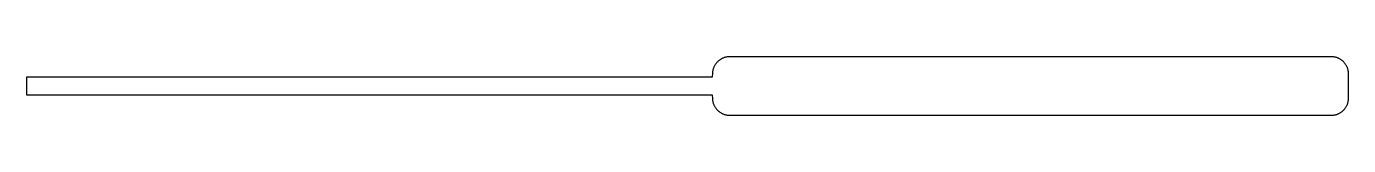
# Model space of a CAD drawing. Header units: millimetres. Extents: x -3 to 329, y -60 to -45.
import ezdxf

# ---------------------------------------------------------------- set-up
doc = ezdxf.new("R2010")
doc.units = ezdxf.units.MM
doc.layers.add('Layer 01', color=12, linetype='Continuous', true_color=0xc80000)

msp = doc.modelspace()

# ---------------------------------------------------------------- linework, layer by layer
at = {"layer": 'Layer 01'}
for p, q in [((170.33, -46.39), (170.24, -46.51)), ((170.43, -46.28), (170.33, -46.39)), ((170.53, -46.17), (170.43, -46.28)), ((170.64, -46.06), (170.53, -46.17)), ((170.75, -45.96), (170.64, -46.06)), ((170.86, -45.86), (170.75, -45.96)), ((170.97, -45.77), (170.86, -45.86)), ((171.09, -45.68), (170.97, -45.77)), ((171.22, -45.59), (171.09, -45.68)), ((171.34, -45.51), (171.22, -45.59)), ((171.47, -45.43), (171.34, -45.51)), ((171.6, -45.36), (171.47, -45.43)), ((171.73, -45.29), (171.6, -45.36)), ((171.87, -45.23), (171.73, -45.29)), ((172, -45.17), (171.87, -45.23)), ((172.14, -45.12), (172, -45.17)), ((172.28, -45.07), (172.14, -45.12)), ((172.43, -45.02), (172.28, -45.07)), ((172.57, -44.98), (172.43, -45.02)), ((172.72, -44.95), (172.57, -44.98)), ((172.86, -44.92), (172.72, -44.95)), ((173.01, -44.89), (172.86, -44.92)), ((173.16, -44.87), (173.01, -44.89)), ((173.31, -44.86), (173.16, -44.87)), ((173.45, -44.85), (173.31, -44.86)), ((173.6, -44.84), (173.45, -44.85)), ((173.75, -44.84), (173.6, -44.84)), ((324.68, -44.84), (173.75, -44.84)), ((324.83, -44.84), (324.68, -44.84)), ((324.98, -44.85), (324.83, -44.84)), ((325.13, -44.86), (324.98, -44.85)), ((325.28, -44.87), (325.13, -44.86)), ((325.43, -44.89), (325.28, -44.87)), ((325.58, -44.92), (325.43, -44.89)), ((325.73, -44.95), (325.58, -44.92)), ((325.88, -44.98), (325.73, -44.95)), ((326.02, -45.02), (325.88, -44.98)), ((326.16, -45.07), (326.02, -45.02)), ((326.31, -45.12), (326.16, -45.07)), ((326.45, -45.18), (326.31, -45.12)), ((326.58, -45.24), (326.45, -45.18)), ((326.72, -45.3), (326.58, -45.24)), ((326.85, -45.37), (326.72, -45.3)), ((326.99, -45.44), (326.85, -45.37)), ((327.11, -45.52), (326.99, -45.44)), ((327.24, -45.61), (327.11, -45.52)), ((327.36, -45.69), (327.24, -45.61)), ((327.48, -45.78), (327.36, -45.69)), ((327.6, -45.88), (327.48, -45.78)), ((327.71, -45.98), (327.6, -45.88)), ((327.82, -46.08), (327.71, -45.98)), ((327.93, -46.19), (327.82, -46.08)), ((328.03, -46.3), (327.93, -46.19)), ((328.13, -46.42), (328.03, -46.3)), ((328.22, -46.53), (328.13, -46.42)), ((169.31, -48.99), (169.27, -49.94)), ((169.32, -48.84), (169.31, -48.99)), ((169.34, -48.69), (169.32, -48.84)), ((169.36, -48.54), (169.34, -48.69)), ((169.38, -48.4), (169.36, -48.54)), ((169.41, -48.25), (169.38, -48.4)), ((169.45, -48.1), (169.41, -48.25)), ((169.49, -47.96), (169.45, -48.1)), ((169.53, -47.82), (169.49, -47.96)), ((169.58, -47.68), (169.53, -47.82)), ((169.64, -47.54), (169.58, -47.68)), ((169.7, -47.4), (169.64, -47.54)), ((169.76, -47.26), (169.7, -47.4)), ((169.83, -47.13), (169.76, -47.26)), ((169.9, -47), (169.83, -47.13)), ((169.98, -46.87), (169.9, -47)), ((170.06, -46.75), (169.98, -46.87)), ((170.15, -46.63), (170.06, -46.75)), ((170.24, -46.51), (170.15, -46.63)), ((328.31, -46.65), (328.22, -46.53)), ((328.4, -46.78), (328.31, -46.65)), ((328.48, -46.9), (328.4, -46.78)), ((328.55, -47.03), (328.48, -46.9)), ((328.63, -47.17), (328.55, -47.03)), ((328.69, -47.3), (328.63, -47.17)), ((328.76, -47.44), (328.69, -47.3)), ((328.82, -47.58), (328.76, -47.44)), ((328.87, -47.72), (328.82, -47.58)), ((328.92, -47.86), (328.87, -47.72)), ((328.96, -48), (328.92, -47.86)), ((329, -48.15), (328.96, -48)), ((329.03, -48.3), (329, -48.15)), ((329.06, -48.44), (329.03, -48.3)), ((329.09, -48.59), (329.06, -48.44)), ((329.1, -48.74), (329.09, -48.59)), ((329.12, -48.89), (329.1, -48.74)), ((329.12, -49.04), (329.12, -48.89)), ((329.13, -49.19), (329.12, -49.04)), ((329.13, -55.19), (329.13, -49.19)), ((169.27, -49.94), (-3.03, -49.94)), ((-3.03, -49.94), (-3.03, -54.44)), ((-3.03, -54.44), (169.27, -54.44)), ((169.27, -54.44), (169.31, -55.39)), ((169.31, -55.39), (169.32, -55.54)), ((169.32, -55.54), (169.34, -55.69)), ((169.34, -55.69), (169.36, -55.84)), ((169.36, -55.84), (169.38, -55.99)), ((169.38, -55.99), (169.41, -56.13)), ((169.41, -56.13), (169.45, -56.28)), ((169.45, -56.28), (169.49, -56.42)), ((169.49, -56.42), (169.53, -56.57)), ((328.92, -56.53), (328.96, -56.38)), ((328.96, -56.38), (329, -56.24)), ((329, -56.24), (329.03, -56.09)), ((329.03, -56.09), (329.06, -55.94)), ((329.06, -55.94), (329.09, -55.79)), ((329.09, -55.79), (329.1, -55.64)), ((329.1, -55.64), (329.12, -55.49)), ((329.12, -55.34), (329.13, -55.19)), ((329.12, -55.49), (329.12, -55.34)), ((169.53, -56.57), (169.58, -56.71)), ((169.58, -56.71), (169.64, -56.85)), ((169.64, -56.85), (169.7, -56.98)), ((169.7, -56.98), (169.76, -57.12)), ((169.76, -57.12), (169.83, -57.25)), ((169.83, -57.25), (169.9, -57.38)), ((169.9, -57.38), (169.98, -57.51)), ((169.98, -57.51), (170.06, -57.63)), ((170.06, -57.63), (170.15, -57.76)), ((170.15, -57.76), (170.24, -57.88)), ((170.24, -57.88), (170.33, -57.99)), ((170.33, -57.99), (170.43, -58.1)), ((170.43, -58.1), (170.53, -58.21)), ((170.53, -58.21), (170.64, -58.32)), ((170.64, -58.32), (170.74, -58.42)), ((170.74, -58.42), (170.86, -58.52)), ((170.86, -58.52), (170.97, -58.61)), ((170.97, -58.61), (171.09, -58.7)), ((171.09, -58.7), (171.21, -58.79)), ((171.21, -58.79), (171.34, -58.87)), ((171.34, -58.87), (171.47, -58.95)), ((171.47, -58.95), (171.6, -59.02)), ((171.6, -59.02), (171.73, -59.09)), ((171.73, -59.09), (171.87, -59.16)), ((171.87, -59.16), (172, -59.21)), ((172, -59.21), (172.14, -59.27)), ((172.14, -59.27), (172.28, -59.32)), ((172.28, -59.32), (172.43, -59.36)), ((172.43, -59.36), (172.57, -59.4)), ((172.57, -59.4), (172.71, -59.44)), ((172.71, -59.44), (172.86, -59.47)), ((172.86, -59.47), (173.01, -59.49)), ((173.01, -59.49), (173.16, -59.51)), ((173.16, -59.51), (173.31, -59.53)), ((173.31, -59.53), (173.45, -59.54)), ((173.45, -59.54), (173.6, -59.54)), ((173.6, -59.54), (173.75, -59.54)), ((173.75, -59.54), (324.68, -59.54)), ((324.68, -59.54), (324.83, -59.54)), ((324.83, -59.54), (324.98, -59.54)), ((324.98, -59.54), (325.13, -59.53)), ((325.13, -59.53), (325.28, -59.51)), ((325.28, -59.51), (325.43, -59.49)), ((325.43, -59.49), (325.58, -59.47)), ((325.58, -59.47), (325.73, -59.44)), ((325.73, -59.44), (325.88, -59.4)), ((325.88, -59.4), (326.02, -59.36)), ((326.02, -59.36), (326.16, -59.32)), ((326.16, -59.32), (326.31, -59.27)), ((326.31, -59.27), (326.45, -59.21)), ((326.45, -59.21), (326.58, -59.15)), ((326.58, -59.15), (326.72, -59.08)), ((326.72, -59.08), (326.85, -59.01)), ((326.85, -59.01), (326.99, -58.94)), ((326.99, -58.94), (327.11, -58.86)), ((327.11, -58.86), (327.24, -58.78)), ((327.24, -58.78), (327.36, -58.69)), ((327.36, -58.69), (327.48, -58.6)), ((327.48, -58.6), (327.6, -58.5)), ((327.6, -58.5), (327.71, -58.41)), ((327.71, -58.41), (327.82, -58.3)), ((327.82, -58.3), (327.93, -58.19)), ((327.93, -58.19), (328.03, -58.08)), ((328.03, -58.08), (328.13, -57.97)), ((328.13, -57.97), (328.22, -57.85)), ((328.22, -57.85), (328.31, -57.73)), ((328.31, -57.73), (328.4, -57.61)), ((328.4, -57.61), (328.48, -57.48)), ((328.48, -57.48), (328.55, -57.35)), ((328.55, -57.35), (328.63, -57.22)), ((328.63, -57.22), (328.69, -57.08)), ((328.69, -57.08), (328.76, -56.95)), ((328.76, -56.95), (328.82, -56.81)), ((328.82, -56.81), (328.87, -56.67)), ((328.87, -56.67), (328.92, -56.53))]:
    msp.add_line(p, q, dxfattribs=at)

doc.saveas('drawing.dxf')
